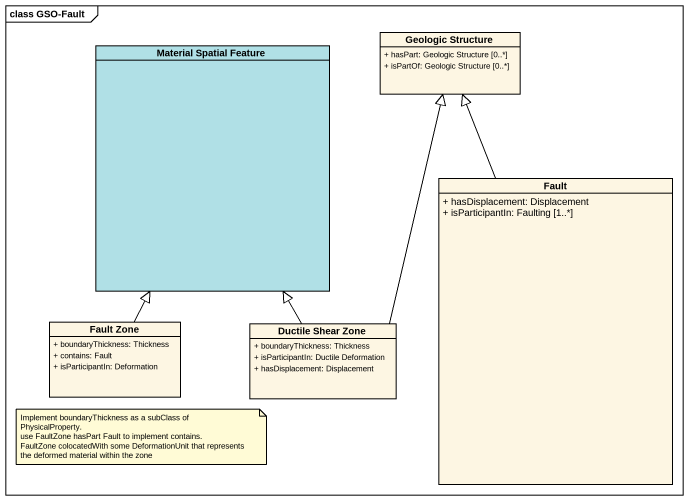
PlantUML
@startuml
mainframe class GSO-Fault
hide circle
hide empty members
skinparam classAttributeIconSize 0
class "Material Spatial Feature" as Material_Spatial_Feature #B0E0E6
class "Geologic Structure" as Geologic_Structure {
  + hasPart: Geologic Structure [0..*]
  + isPartOf: Geologic Structure [0..*]
}
class Fault {
  + hasDisplacement: Displacement
  + isParticipantIn: Faulting [1..*]
}
class "Fault Zone" as Fault_Zone {
  + boundaryThickness: Thickness
  + contains: Fault
  + isParticipantIn: Deformation
}
class "Ductile Shear Zone" as Ductile_Shear_Zone {
  + boundaryThickness: Thickness
  + isParticipantIn: Ductile Deformation
  + hasDisplacement: Displacement
}
Fault -up-|> Geologic_Structure
Fault_Zone -up-|> Material_Spatial_Feature
Ductile_Shear_Zone -up-|> Material_Spatial_Feature
Ductile_Shear_Zone -up-|> Geologic_Structure
note as N1
  Implement boundaryThickness as a subClass of PhysicalProperty.
  use FaultZone hasPart Fault to implement contains.
  FaultZone colocatedWith some DeformationUnit that represents the deformed material within the zone
end note
@enduml
